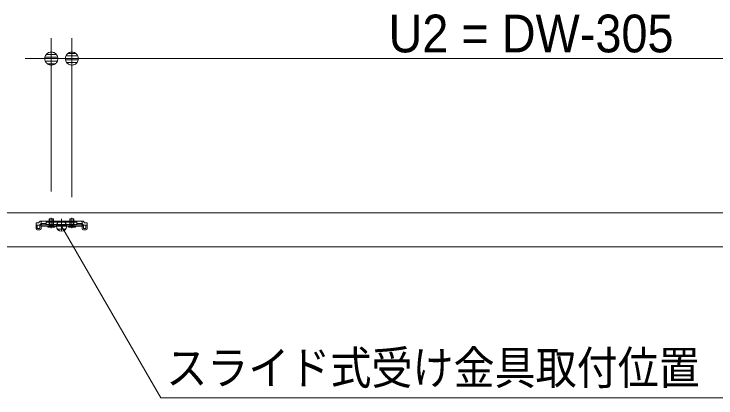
# Model space of a CAD drawing. Units: millimetres, scale not verified. Extents: x -6062 to 6062, y -3045 to 3045.
# Drawn here: x -2171 to -1487, y 170 to 543 of the extents above; entities that cross this region are included whole.
import ezdxf
from ezdxf.enums import TextEntityAlignment as Align

# ---------------------------------------------------------------- set-up
doc = ezdxf.new("R2010")
doc.units = ezdxf.units.MM
doc.header["$LTSCALE"] = 20
for name, color, linetype, lineweight in [('0-0_2寸法-3', 7, 'Continuous', 9), ('0-1_3一般', 7, 'Continuous', 9), ('0-3_2寸法-1', 7, 'Continuous', 9), ('0-4_0', 7, 'Continuous', 9), ('0-5_2寸法-2', 7, 'Continuous', 9)]:
    doc.layers.add(name, color=color, linetype=linetype, lineweight=lineweight)
doc.styles.add('ＭＳ ゴシック', font='')
doc.styles.add('ＭＳ Ｐゴシック', font='')
doc.styles.get('ＭＳ ゴシック').set_extended_font_data('MS Gothic')
doc.styles.get('ＭＳ Ｐゴシック').set_extended_font_data('MS PGothic')

# ---------------------------------------------------------------- blocks, each defined once
blk = doc.blocks.new('_Dot')
at = {"layer": '0-4_0'}
for p, q in [((-10, 0), (-20, 0)), ((9.78, 2), (-9.78, 2)), ((7.99, 6), (-7.99, 6)), ((9.16, -3.98), (-9.16, -3.98)), ((6, -7.98), (-6, -7.98))]:
    blk.add_line(p, q, dxfattribs=at)
for points in [[(10, 0), (9.92, 1.25), (9.69, 2.49), (9.3, 3.68), (8.76, 4.82), (8.09, 5.88), (7.29, 6.85), (6.37, 7.71), (5.36, 8.44), (4.26, 9.05), (3.09, 9.51), (1.87, 9.82), (0.63, 9.98), (-0.63, 9.98), (-1.87, 9.82), (-3.09, 9.51), (-4.26, 9.05), (-5.36, 8.44), (-6.37, 7.71), (-7.29, 6.85), (-8.09, 5.88), (-8.76, 4.82), (-9.3, 3.68), (-9.69, 2.49), (-9.92, 1.25), (-10, 0), (0, 0)], [(-10, 0), (-9.92, -1.25), (-9.69, -2.49), (-9.3, -3.68), (-8.76, -4.82), (-8.09, -5.88), (-7.29, -6.85), (-6.37, -7.71), (-5.36, -8.44), (-4.26, -9.05), (-3.09, -9.51), (-1.87, -9.82), (-0.63, -9.98), (0.63, -9.98), (1.87, -9.82), (3.09, -9.51), (4.26, -9.05), (5.36, -8.44), (6.37, -7.71), (7.29, -6.85), (8.09, -5.88), (8.76, -4.82), (9.3, -3.68), (9.69, -2.49), (9.92, -1.25), (10, 0), (0, 0)]]:
    blk.add_lwpolyline(points, close=True, dxfattribs=at)
blk = doc.blocks.new('グループ-88')
at = {"layer": '0-1_3一般'}
blk.add_line((13056.5, 7000), (-61863.5, 7000), dxfattribs=at)
blk = doc.blocks.new('グループ-89')
at = {"layer": '0-1_3一般'}
for p, q in [((-7159.1, 6836.1), (-7172.5, 6822.6)), ((-7140, 6836.1), (-7159.1, 6836.1)), ((-7140, 6790.1), (-7140, 6836.1)), ((-7120, 6836.1), (-7140, 6826.1)), ((-7140, 6836.1), (-7040, 6836.1)), ((-7040, 6836.1), (-7040, 6825.2)), ((-6440, 6836.1), (-7040, 6836.1)), ((-6980, 6836.1), (-6980, 6756.2)), ((-6972.4, 6882.1), (-6972.4, 6836.1)), ((-6972.4, 6836.1), (-6972.4, 6756.2)), ((-6940, 6699.1), (-6940, 6905.1)), ((-6940, 6867.1), (-6940, 6749.1)), ((-6907.6, 6836.1), (-6907.6, 6882.1)), ((-6907.6, 6756.2), (-6907.6, 6836.1)), ((-6900, 6836.1), (-6900, 6882.1)), ((-6900, 6756.2), (-6900, 6836.1)), ((-6740, 6884.2), (-6740, 6730.2)), ((-6740, 6651.9), (-6740, 6853.3)), ((-6580, 6882.1), (-6580, 6836.1)), ((-6500, 6882.1), (-6580, 6882.1)), ((-6580, 6836.1), (-6580, 6756.2)), ((-6572.4, 6882.1), (-6572.4, 6836.1)), ((-6572.4, 6836.1), (-6572.4, 6756.2)), ((-6540, 6699.1), (-6540, 6905.1)), ((-6540, 6867.1), (-6540, 6749.1)), ((-6507.6, 6836.1), (-6507.6, 6882.1)), ((-6507.6, 6756.2), (-6507.6, 6836.1)), ((-6500, 6836.1), (-6500, 6882.1)), ((-6500, 6756.2), (-6500, 6836.1)), ((-6440, 6836.1), (-6340, 6836.1)), ((-6440, 6825.2), (-6440, 6836.1)), ((-6340, 6826.1), (-6360, 6836.1)), ((-6320.9, 6836.1), (-6340, 6836.1)), ((-6320.9, 6836.1), (-6307.5, 6822.6)), ((-7238, 6808.1), (-7238, 6764.1)), ((-7238, 6808.1), (-7187.1, 6808.1)), ((-7238, 6764.1), (-7238, 6762.1)), ((-7187.1, 6762.1), (-7238, 6762.1)), ((-7238, 6762.1), (-7238, 6742.1)), ((-7238, 6742.1), (-7238, 6692.1)), ((-7214, 6742.1), (-7214, 6692.1)), ((-7172.5, 6822.6), (-7187.1, 6808.1)), ((-7168, 6762.1), (-7187.1, 6762.1)), ((-7168, 6762.1), (-7154.5, 6775.6)), ((-7164, 6742.1), (-7164, 6692.1)), ((-7154.5, 6775.6), (-7140, 6790.1)), ((-7120, 6790.1), (-7140, 6790.1)), ((-7140, 6766.1), (-7140, 6742.1)), ((-6340, 6766.1), (-7140, 6766.1)), ((-6340, 6742.1), (-7140, 6742.1)), ((-7140, 6742.1), (-7140, 6692.1)), ((-7040, 6815.2), (-7040, 6825.2)), ((-7040, 6815.2), (-7040, 6790.1)), ((-7040, 6790.1), (-7040, 6784.1)), ((-6450, 6815.2), (-7030, 6815.2)), ((-7030, 6774.1), (-6450, 6774.1)), ((-7015, 6742.1), (-6865, 6742.1)), ((-7015, 6732.1), (-7015, 6742.1)), ((-7005, 6722.1), (-7015, 6732.1)), ((-6865, 6732.1), (-7015, 6732.1)), ((-6875, 6722.1), (-7005, 6722.1)), ((-6962.8, 6758.9), (-6981, 6722.1)), ((-6980, 6756.2), (-6976.2, 6742.1)), ((-6972.4, 6756.2), (-6980, 6756.2)), ((-6976.2, 6742.1), (-6972.4, 6756.2)), ((-6907.6, 6756.2), (-6972.4, 6756.2)), ((-6940, 6771), (-6962.8, 6758.9)), ((-6940, 6713.6), (-6940, 6797.6)), ((-6917.2, 6758.9), (-6940, 6771)), ((-6899, 6722.1), (-6917.2, 6758.9)), ((-6900, 6756.2), (-6907.6, 6756.2)), ((-6903.8, 6742.1), (-6907.6, 6756.2)), ((-6903.8, 6742.1), (-6900, 6756.2)), ((-6865, 6732.1), (-6875, 6722.1)), ((-6865, 6742.1), (-6865, 6732.1)), ((-6580, 6756.2), (-6576.2, 6742.1)), ((-6576.2, 6742.1), (-6572.4, 6756.2)), ((-6540, 6713.6), (-6540, 6797.6)), ((-6503.8, 6742.1), (-6507.6, 6756.2)), ((-6500, 6756.2), (-6507.6, 6756.2)), ((-6503.8, 6742.1), (-6500, 6756.2)), ((-6440, 6815.2), (-6440, 6825.2)), ((-6440, 6790.1), (-6440, 6815.2)), ((-6440, 6784.1), (-6440, 6790.1)), ((-6340, 6790.1), (-6360, 6790.1)), ((-6340, 6766.1), (-6340, 6742.1)), ((-6340, 6692.1), (-6340, 6742.1)), ((-6312, 6762.1), (-6325.5, 6775.6)), ((-6316, 6692.1), (-6316, 6742.1)), ((-6312, 6762.1), (-6292.9, 6762.1)), ((-6292.9, 6808.1), (-6307.5, 6822.6)), ((-6292.9, 6808.1), (-6242, 6808.1)), ((-6242, 6762.1), (-6292.9, 6762.1)), ((-6266, 6762.1), (-6266, 6742.1)), ((-6266, 6692.1), (-6266, 6742.1)), ((-6242, 6764.1), (-6242, 6808.1)), ((-6242, 6764.1), (-6242, 6762.1)), ((-6242, 6692.1), (-6242, 6742.1)), ((-7214, 6692.1), (-7164, 6692.1)), ((-7214, 6668.1), (-7164, 6668.1)), ((-6316, 6692.1), (-6266, 6692.1)), ((-6316, 6668.1), (-6266, 6668.1))]:
    blk.add_line(p, q, dxfattribs=at)
for points in [[(-59990, 6340), (11350, 6340), (11350, 7000), (-59990, 7000)], [(-6615, 6732.1), (-6615, 6742.1), (-6465, 6742.1), (-6465, 6732.1)]]:
    blk.add_lwpolyline(points, close=True, dxfattribs=at)
for points in [[(-6900, 6882.1), (-6980, 6882.1), (-6980, 6836.1)], [(-6340, 6836.1), (-6340, 6790.1), (-6325.5, 6775.6)], [(-7214, 6742.1), (-7214, 6762.1), (-7238, 6762.1)], [(-7040, 6790.1), (-7120, 6790.1), (-7140, 6780.1), (-7140, 6790.1)], [(-6465, 6732.1), (-6475, 6722.1), (-6605, 6722.1), (-6615, 6732.1)], [(-6499, 6722.1), (-6517.2, 6758.9), (-6540, 6771), (-6562.8, 6758.9), (-6581, 6722.1)], [(-6507.6, 6756.2), (-6572.4, 6756.2), (-6580, 6756.2)], [(-6340, 6790.1), (-6340, 6780.1), (-6360, 6790.1), (-6440, 6790.1)], [(-6242, 6742.1), (-6242, 6762.1), (-6266, 6762.1)]]:
    blk.add_lwpolyline(points, dxfattribs=at)
for centre, radius, start, end in [((-7140, 6790.1), 46, 90, 135), ((-6340, 6790.1), 46, 45, 90), ((-7187.1, 6808.1), 46, 270, 315), ((-7140, 6742.1), 24, 90, 180), ((-7030, 6825.2), 10, 180, 270), ((-7030, 6784.1), 10, 180, 270), ((-6450, 6825.2), 10, 270, 0), ((-6450, 6784.1), 10, 270, 0), ((-6340, 6742.1), 24, 0, 90), ((-6292.9, 6808.1), 46, 225, 270), ((-7214, 6692.1), 24, 180, 270), ((-7164, 6692.1), 24, 270, 0), ((-6316, 6692.1), 24, 180, 270), ((-6266, 6692.1), 24, 270, 0)]:
    blk.add_arc(centre, radius, start, end, dxfattribs=at)
blk = doc.blocks.new('グループ-90')
at = {"layer": '0-1_3一般'}
for name in ['グループ-88', 'グループ-89']:
    blk.add_blockref(name, (0, 0), dxfattribs=at)

msp = doc.modelspace()

# ---------------------------------------------------------------- linework, layer by layer
at = {"layer": '0-0_2寸法-3'}
for p, q in [((-2124.33, 342.1), (-2124.67, 342.1)), ((-2124.33, 342.1), (-2124.67, 342.1)), ((-2119.61, 338.1), (-2129.39, 338.1)), ((-2120.5, 334.1), (-2128.5, 334.1))]:
    msp.add_line(p, q, dxfattribs=at)
msp.add_lwpolyline([(-1426.09, 170), (-2028.02, 170), (-2124.5, 337.1)], dxfattribs=at)
msp.add_circle((-2124.5, 337.1), 5.01, dxfattribs=at)
msp.add_circle((-2124.5, 337.1), 5.01, dxfattribs=at)
at = {"layer": '0-3_2寸法-1'}
for p, q in [((-2114.5, 365.25), (-2114.5, 520)), ((-2101.79, 500), (-1232.21, 500))]:
    msp.add_line(p, q, dxfattribs=at)
at = {"layer": '0-5_2寸法-2'}
for p, q in [((-2134.5, 370.6), (-2134.5, 520)), ((-2114.5, 370.6), (-2114.5, 520)), ((-2147.21, 500), (-2159.92, 500)), ((-2114.5, 500), (-2134.5, 500)), ((-2101.79, 500), (-2089.08, 500))]:
    msp.add_line(p, q, dxfattribs=at)

# ---------------------------------------------------------------- block references
at = {"layer": '0-1_3一般', "xscale": 0.05, "yscale": 0.05}
msp.add_blockref('グループ-90', (-1787.5, 0), dxfattribs=at)
at = {"layer": '0-3_2寸法-1', "xscale": 0.6356201, "yscale": 0.6356201, "rotation": 180}
msp.add_blockref('_Dot', (-2114.5, 500), dxfattribs=at)
at = {"layer": '0-5_2寸法-2', "xscale": 0.6356201, "yscale": 0.6356201}
msp.add_blockref('_Dot', (-2134.5, 500), dxfattribs=at)
at = {"layer": '0-5_2寸法-2', "xscale": 0.6356201, "yscale": 0.6356201, "rotation": 180}
msp.add_blockref('_Dot', (-2114.5, 500), dxfattribs=at)

# ---------------------------------------------------------------- texts
at = {"layer": '0-0_2寸法-3', "style": 'ＭＳ ゴシック', "width": 0.9}
msp.add_text('スライド式受け金具取付位置', height=32.55, dxfattribs=at).set_placement((-2022.62, 173.34), align=Align.BOTTOM_LEFT)
at = {"layer": '0-3_2寸法-1', "style": 'ＭＳ Ｐゴシック', "width": 0.95}
msp.add_text('U2 = DW-305', height=36.69, dxfattribs=at).set_placement((-1806.18, 495.04), align=Align.BOTTOM_LEFT)

doc.saveas('drawing.dxf')
